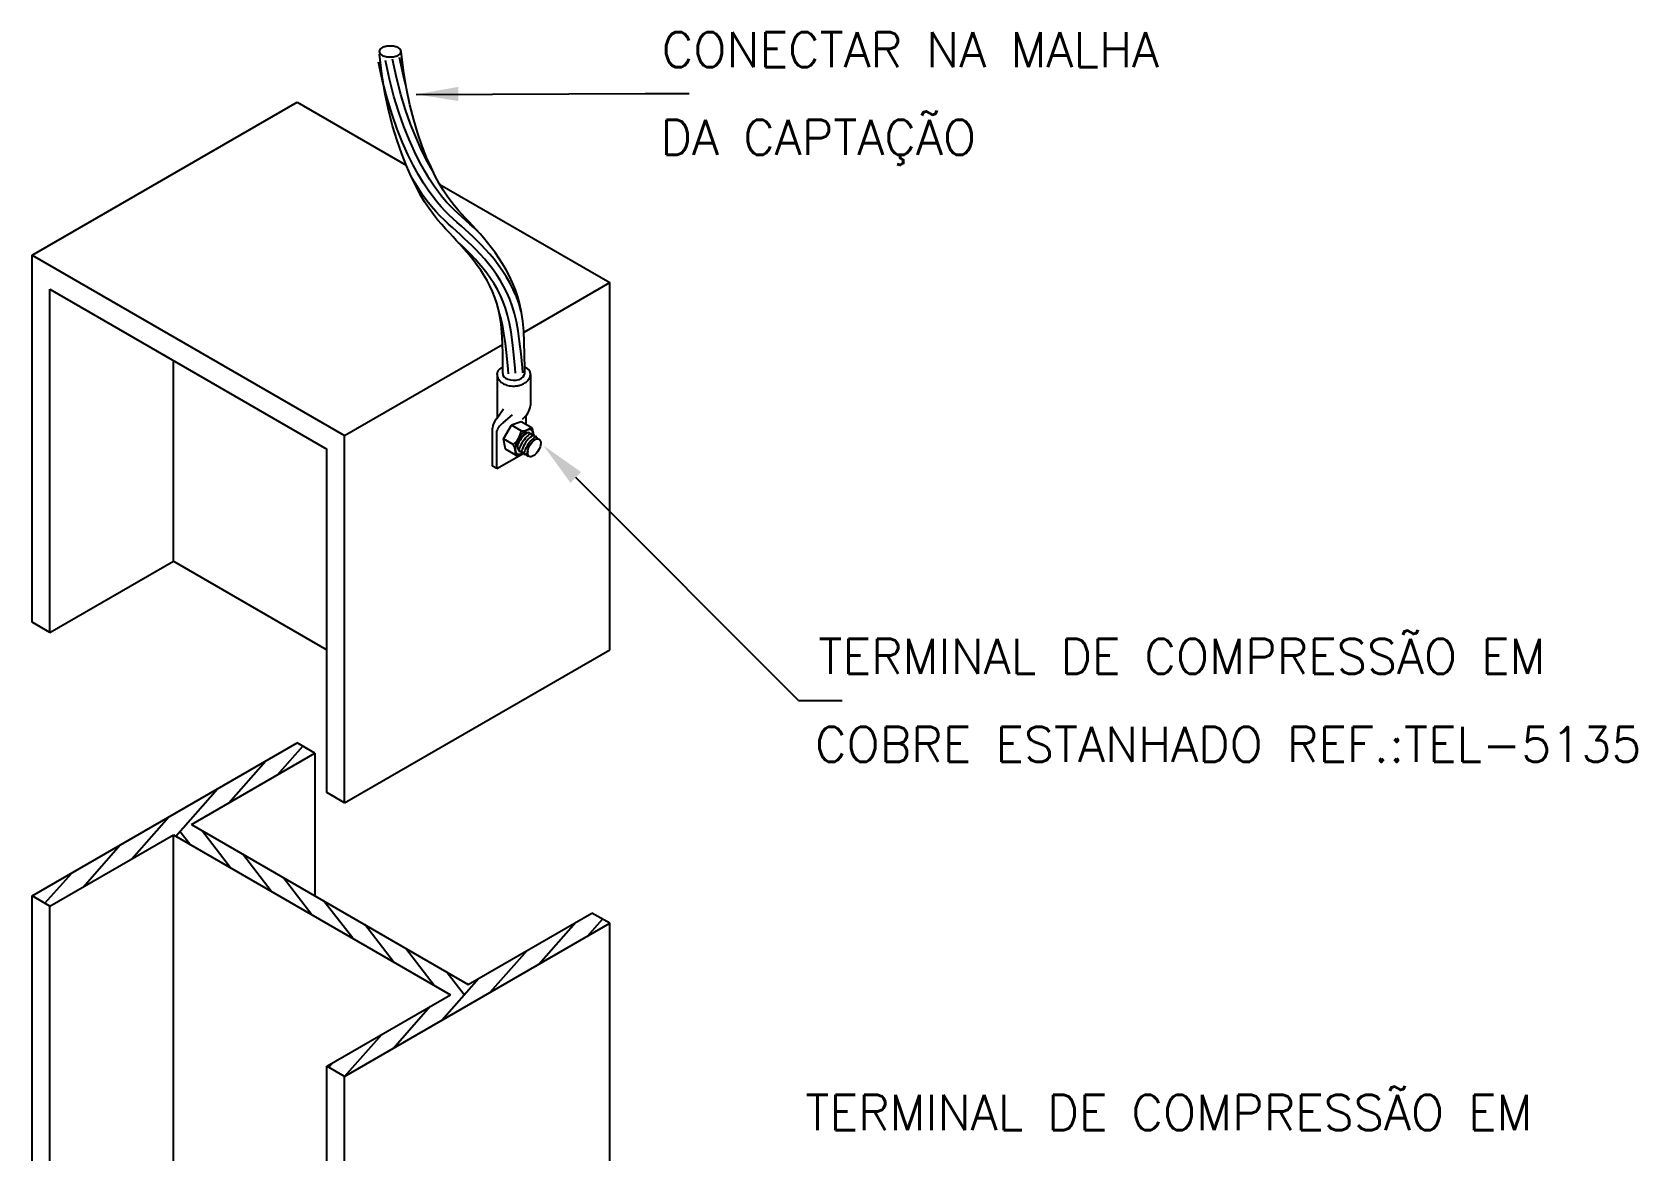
# Model space of a CAD drawing. Header units: millimetres. Extents: x -5504.7 to -5489.7, y -4787.7 to -4768.6.
# Drawn here: x -5502.82 to -5493.66, y -4775 to -4768.62 of the extents above; entities that cross this region are included whole.
import ezdxf

# ---------------------------------------------------------------- set-up
doc = ezdxf.new("R2010")
doc.units = ezdxf.units.MM
doc.header["$LTSCALE"] = 10
doc.layers.add('Termotécnica', color=7, linetype='Continuous')
doc.styles.add('r80', font='romans.shx')

msp = doc.modelspace()

# ---------------------------------------------------------------- linework, layer by layer
at = {"layer": 'Termotécnica', "color": 2, "ltscale": 12.5}
for p, q in [((-5500.6294, -4768.9711), (-5499.3216, -4768.9658)), ((-5499.3216, -4768.9658), (-5499.0716, -4768.9658))]:
    msp.add_line(p, q, dxfattribs=at)
at = {"layer": 'Termotécnica', "color": 2}
for p, q in [((-5502.8197, -4769.8882), (-5501.3076, -4769.0152)), ((-5501.3076, -4769.0152), (-5500.6857, -4769.3742)), ((-5500.4936, -4769.4851), (-5499.5246, -4770.0445)), ((-5502.8197, -4769.8882), (-5501.0367, -4770.9176)), ((-5502.8197, -4771.9821), (-5502.8197, -4769.8882)), ((-5502.7179, -4770.0827), (-5501.1385, -4770.9945)), ((-5502.7179, -4772.0409), (-5502.7179, -4770.0827)), ((-5500.0129, -4770.3265), (-5499.5246, -4770.0445)), ((-5499.5246, -4772.1385), (-5499.5246, -4770.0445)), ((-5501.0367, -4770.9176), (-5500.1364, -4770.3978)), ((-5502.0127, -4771.6338), (-5502.0127, -4770.4898)), ((-5500.1674, -4770.5684), (-5500.1674, -4770.8182)), ((-5499.9759, -4770.5684), (-5499.9759, -4770.7449)), ((-5501.0367, -4773.0115), (-5501.0367, -4770.9176)), ((-5500.1306, -4770.9364), (-5500.0854, -4770.8581)), ((-5500.0288, -4770.8385), (-5500.0854, -4770.8581)), ((-5500.0298, -4770.8904), (-5500.0854, -4770.8581)), ((-5499.9693, -4770.8728), (-5500.0288, -4770.8385)), ((-5499.9842, -4770.901), (-5499.9858, -4770.9132)), ((-5499.9692, -4770.9084), (-5499.9709, -4770.9218)), ((-5499.9579, -4770.9154), (-5499.9649, -4770.879)), ((-5499.9543, -4770.917), (-5499.956, -4770.9304)), ((-5501.1385, -4772.9527), (-5501.1385, -4770.9945)), ((-5500.1193, -4770.9952), (-5500.1306, -4770.9364)), ((-5500.0753, -4770.9684), (-5500.1306, -4770.9364)), ((-5500.0598, -4771.0296), (-5500.1193, -4770.9952)), ((-5500.0474, -4770.9966), (-5500.041, -4770.993)), ((-5500.0395, -4771.0091), (-5500.0261, -4771.0016)), ((-5500.0246, -4771.0177), (-5500.0112, -4771.0102)), ((-5499.9394, -4770.9256), (-5499.9408, -4770.9363)), ((-5500.0123, -4771.0164), (-5500.0523, -4771.0303)), ((-5500.0097, -4771.0263), (-5499.9963, -4771.0188)), ((-5499.9948, -4771.0349), (-5499.9882, -4771.0312)), ((-5502.7179, -4772.0409), (-5502.0127, -4771.6338)), ((-5502.0127, -4771.6338), (-5501.1385, -4772.1385)), ((-5502.7179, -4772.0409), (-5502.8197, -4771.9821)), ((-5501.0367, -4773.0115), (-5499.5246, -4772.1385)), ((-5502.8197, -4773.5427), (-5501.3076, -4772.6697)), ((-5501.9109, -4773.1356), (-5501.2058, -4772.7284)), ((-5501.2058, -4772.7284), (-5501.3076, -4772.6697)), ((-5501.2058, -4772.7284), (-5501.3076, -4772.6697)), ((-5501.2058, -4772.7284), (-5501.2058, -4773.5427)), ((-5501.0367, -4773.0115), (-5501.1385, -4772.9527)), ((-5502.7179, -4773.6015), (-5502.0127, -4773.1943)), ((-5502.0127, -4776.2402), (-5502.0127, -4773.1943)), ((-5502.0127, -4773.1943), (-5500.4334, -4774.1062)), ((-5501.9109, -4773.1356), (-5500.3316, -4774.0474)), ((-5502.7179, -4773.6015), (-5502.8197, -4773.5427)), ((-5502.8197, -4776.7061), (-5502.8197, -4773.5427)), ((-5502.7179, -4776.6474), (-5502.7179, -4773.6015)), ((-5500.3316, -4774.0474), (-5499.6265, -4773.6403)), ((-5499.5246, -4773.6991), (-5499.6265, -4773.6403)), ((-5501.0367, -4774.5721), (-5499.5246, -4773.6991)), ((-5499.5246, -4776.8625), (-5499.5246, -4773.6991)), ((-5501.1385, -4774.5133), (-5500.4334, -4774.1062)), ((-5501.0367, -4774.5721), (-5501.1385, -4774.5133)), ((-5501.1385, -4777.5592), (-5501.1385, -4774.5133)), ((-5501.0367, -4777.7355), (-5501.0367, -4774.572))]:
    msp.add_line(p, q, dxfattribs=at)
at = {"layer": 'Termotécnica', "color": 2, "ltscale": 1.6}
for p, q in [((-5500.1685, -4770.82), (-5500.1313, -4770.7641)), ((-5500.1296, -4770.8431), (-5500.0791, -4770.7989)), ((-5500.0017, -4770.8541), (-5500.0017, -4770.803)), ((-5500.1935, -4771.0909), (-5500.1935, -4770.8747)), ((-5500.1679, -4771.1057), (-5500.1679, -4770.8895)), ((-5500.1679, -4771.1057), (-5500.1935, -4771.0909)), ((-5500.1679, -4771.1057), (-5500.0148, -4771.0173)), ((-5498.4476, -4772.4288), (-5499.7179, -4771.1562)), ((-5498.4476, -4772.4288), (-5498.1976, -4772.4288))]:
    msp.add_line(p, q, dxfattribs=at)
at = {"layer": 'Termotécnica', "color": 3}
msp.add_line((-5499.9552, -4770.9295), (-5499.9556, -4770.9274), dxfattribs=at)
at = {"layer": 'Termotécnica', "color": 1}
for p, q in [((-5501.4204, -4772.8524), (-5501.2755, -4772.6882)), ((-5501.4204, -4772.8524), (-5501.2755, -4772.6882)), ((-5501.6974, -4773.0123), (-5501.4857, -4772.7725)), ((-5501.6974, -4773.0123), (-5501.4857, -4772.7725)), ((-5502.0003, -4773.2015), (-5501.7627, -4772.9324)), ((-5501.6974, -4773.0123), (-5501.6864, -4772.9998)), ((-5501.6974, -4773.0123), (-5501.6864, -4772.9998)), ((-5502.2514, -4773.3321), (-5502.0397, -4773.0923)), ((-5501.9204, -4773.2476), (-5501.9767, -4773.1748)), ((-5501.688, -4773.3818), (-5501.8522, -4773.1695)), ((-5502.5283, -4773.492), (-5502.3167, -4773.2523)), ((-5501.4555, -4773.516), (-5501.6197, -4773.3037)), ((-5502.7463, -4773.585), (-5502.5937, -4773.4122)), ((-5501.2231, -4773.6503), (-5501.3872, -4773.4379)), ((-5500.9906, -4773.7845), (-5501.1548, -4773.5721)), ((-5500.7582, -4773.9187), (-5500.9223, -4773.7063)), ((-5499.9289, -4773.9325), (-5499.7173, -4773.6927)), ((-5499.6519, -4773.7725), (-5499.566, -4773.6752)), ((-5500.5257, -4774.0529), (-5500.6899, -4773.8405)), ((-5500.2059, -4774.0924), (-5499.9942, -4773.8526)), ((-5500.4829, -4774.2523), (-5500.2712, -4774.0125)), ((-5500.3549, -4774.1073), (-5500.4574, -4773.9747)), ((-5500.7599, -4774.4122), (-5500.5482, -4774.1724)), ((-5501.0368, -4774.572), (-5500.8252, -4774.3324)), ((-5501.1267, -4774.5201), (-5501.1022, -4774.4923))]:
    msp.add_line(p, q, dxfattribs=at)
at = {"layer": 'Termotécnica', "color": 3, "ltscale": 1.6}
msp.add_lwpolyline([(-5500.7145, -4768.7264, 0.174532), (-5500.7183, -4768.7158, 0.104234), (-5500.7328, -4768.7043, 0.065017), (-5500.7517, -4768.6978, 0.051167), (-5500.777, -4768.6952, 0.051167), (-5500.8023, -4768.6978, 0.065017), (-5500.8212, -4768.7043, 0.104234), (-5500.8356, -4768.7158, 0.174532), (-5500.8395, -4768.7264, 0.174532), (-5500.8356, -4768.737, 0.104234), (-5500.8212, -4768.7486, 0.065017), (-5500.8023, -4768.7551, 0.051167), (-5500.777, -4768.7577, 0.051167), (-5500.7517, -4768.7551, 0.065017), (-5500.7328, -4768.7486, 0.104234), (-5500.7183, -4768.737, 0.174532)], format="xyb", close=True, dxfattribs=at)
for points in [[(-5500.0095, -4770.5634), (-5500.0093, -4770.5362), (-5500.0099, -4770.4549), (-5500.0118, -4770.3836), (-5500.0153, -4770.3207), (-5500.0205, -4770.265), (-5500.0276, -4770.2149), (-5500.0368, -4770.1692), (-5500.0483, -4770.1263), (-5500.0622, -4770.0853), (-5500.0782, -4770.0458), (-5500.096, -4770.0079), (-5500.1153, -4769.9717), (-5500.1357, -4769.9372), (-5500.1568, -4769.9045), (-5500.1784, -4769.8735), (-5500.2002, -4769.8444), (-5500.2217, -4769.817), (-5500.243, -4769.7913), (-5500.2641, -4769.7669), (-5500.2851, -4769.7435), (-5500.306, -4769.7207), (-5500.3268, -4769.6984), (-5500.3476, -4769.6762), (-5500.3683, -4769.6539), (-5500.389, -4769.6309), (-5500.4098, -4769.6067), (-5500.4309, -4769.5803), (-5500.4523, -4769.5509), (-5500.4742, -4769.5177), (-5500.4967, -4769.4799), (-5500.5199, -4769.4366), (-5500.5439, -4769.3869), (-5500.5687, -4769.3302), (-5500.5939, -4769.2663), (-5500.6186, -4769.195), (-5500.6424, -4769.1164), (-5500.6645, -4769.0303), (-5500.6843, -4768.9366), (-5500.7012, -4768.8354), (-5500.7145, -4768.7264)], [(-5500.134, -4770.563), (-5500.1348, -4770.4571), (-5500.1367, -4770.3887), (-5500.1399, -4770.33), (-5500.1446, -4770.2796), (-5500.1508, -4770.2361), (-5500.1585, -4770.1977), (-5500.168, -4770.1626), (-5500.1794, -4770.1288), (-5500.1927, -4770.0959), (-5500.2078, -4770.0639), (-5500.2243, -4770.0328), (-5500.242, -4770.0029), (-5500.2606, -4769.9741), (-5500.2798, -4769.9466), (-5500.2993, -4769.9204), (-5500.3188, -4769.8956), (-5500.3383, -4769.8721), (-5500.3579, -4769.8495), (-5500.3777, -4769.8274), (-5500.3977, -4769.8056), (-5500.4182, -4769.7837), (-5500.4391, -4769.7613), (-5500.4605, -4769.7382), (-5500.4827, -4769.7135), (-5500.506, -4769.6864), (-5500.5302, -4769.6561), (-5500.555, -4769.6222), (-5500.5801, -4769.5841), (-5500.6055, -4769.5413), (-5500.6313, -4769.4933), (-5500.6574, -4769.4392), (-5500.6841, -4769.3781), (-5500.711, -4769.3096), (-5500.7375, -4769.2336), (-5500.7627, -4769.15), (-5500.7862, -4769.0587), (-5500.8071, -4768.9598), (-5500.8249, -4768.8532), (-5500.8385, -4768.7416)]]:
    msp.add_lwpolyline(points, dxfattribs=at)
at = {"layer": 'Termotécnica', "color": 1, "ltscale": 1.6}
for points in [[(-5500.0288, -4770.2093), (-5500.0418, -4770.1649), (-5500.057, -4770.1232), (-5500.0744, -4770.0835), (-5500.0938, -4770.0456), (-5500.1149, -4770.0094), (-5500.1372, -4769.975), (-5500.1605, -4769.9424), (-5500.1844, -4769.9116), (-5500.2087, -4769.8827), (-5500.2328, -4769.8555), (-5500.2566, -4769.8302), (-5500.2801, -4769.8064), (-5500.3033, -4769.7839), (-5500.3263, -4769.7624), (-5500.3491, -4769.7416), (-5500.3717, -4769.7212), (-5500.3943, -4769.7009), (-5500.4169, -4769.6804), (-5500.4395, -4769.6594), (-5500.4624, -4769.637), (-5500.4857, -4769.6126), (-5500.5096, -4769.5852), (-5500.5343, -4769.554), (-5500.56, -4769.5183), (-5500.5869, -4769.4772), (-5500.6151, -4769.4298), (-5500.6448, -4769.3755), (-5500.6754, -4769.3139), (-5500.7063, -4769.2451), (-5500.7368, -4769.1688), (-5500.7664, -4769.085), (-5500.7943, -4768.9934), (-5500.8199, -4768.8941), (-5500.8427, -4768.7867)], [(-5500.2754, -4769.7543), (-5500.2986, -4769.7326), (-5500.3217, -4769.7115), (-5500.3445, -4769.6909), (-5500.367, -4769.6707), (-5500.3894, -4769.6504), (-5500.4115, -4769.6299), (-5500.4335, -4769.6084), (-5500.4556, -4769.5852), (-5500.4783, -4769.5592), (-5500.5018, -4769.5295), (-5500.5264, -4769.4953), (-5500.5524, -4769.4556), (-5500.5798, -4769.4096), (-5500.6087, -4769.3566), (-5500.6386, -4769.2966), (-5500.6688, -4769.2292), (-5500.6987, -4769.1545), (-5500.7277, -4769.0723), (-5500.7551, -4768.9824), (-5500.7803, -4768.8847), (-5500.8029, -4768.7783)], [(-5500.5352, -4769.405), (-5500.5444, -4769.3894), (-5500.5726, -4769.3378), (-5500.6018, -4769.2792), (-5500.6314, -4769.2133), (-5500.6606, -4769.1402), (-5500.689, -4769.0596), (-5500.7159, -4768.9714), (-5500.7407, -4768.8754), (-5500.7631, -4768.7698)], [(-5500.687, -4768.9205), (-5500.7011, -4768.8661), (-5500.7232, -4768.7614)], [(-5500.0207, -4770.5585), (-5500.0229, -4770.5317), (-5500.0305, -4770.4515), (-5500.0386, -4770.3815), (-5500.0473, -4770.3205), (-5500.0571, -4770.2671), (-5500.068, -4770.22), (-5500.0805, -4770.1776), (-5500.0948, -4770.1384), (-5500.1112, -4770.101), (-5500.1295, -4770.0651), (-5500.1495, -4770.0307), (-5500.1708, -4769.9979), (-5500.1931, -4769.9667), (-5500.2161, -4769.9372), (-5500.2395, -4769.9092), (-5500.2628, -4769.883), (-5500.2859, -4769.8584), (-5500.3088, -4769.8353), (-5500.3314, -4769.8134), (-5500.3539, -4769.7923), (-5500.3764, -4769.7717), (-5500.3989, -4769.7514), (-5500.4216, -4769.7311), (-5500.4444, -4769.7104), (-5500.4676, -4769.6888), (-5500.4914, -4769.6656), (-5500.5158, -4769.64), (-5500.5409, -4769.6112), (-5500.5668, -4769.5786), (-5500.5936, -4769.5413), (-5500.6214, -4769.4987), (-5500.6505, -4769.45), (-5500.6616, -4769.4297)], [(-5500.0613, -4770.5618), (-5500.0635, -4770.5352), (-5500.071, -4770.4557), (-5500.0789, -4770.3867), (-5500.0875, -4770.3271), (-5500.0969, -4770.2754), (-5500.1074, -4770.2304), (-5500.1192, -4770.1903), (-5500.1326, -4770.1535), (-5500.148, -4770.1184), (-5500.1653, -4770.0846), (-5500.1842, -4770.0521), (-5500.2045, -4770.0209), (-5500.2258, -4769.9911), (-5500.2478, -4769.9627), (-5500.2703, -4769.9358), (-5500.2929, -4769.9105), (-5500.3152, -4769.8867), (-5500.3374, -4769.8643), (-5500.3595, -4769.8429), (-5500.3816, -4769.8222), (-5500.3874, -4769.8169)], [(-5500.1019, -4770.5651), (-5500.104, -4770.5388), (-5500.1115, -4770.46), (-5500.1193, -4770.392), (-5500.1277, -4770.3336), (-5500.1368, -4770.2837), (-5500.1468, -4770.2407), (-5500.1566, -4770.2072)]]:
    msp.add_lwpolyline(points, dxfattribs=at)
at = {"layer": 'Termotécnica', "color": 2}
for centre, radius, start, end in [((-5500.1282, -4770.5708), 0.041, 98.5392, 159.64852), ((-5500.0178, -4770.5695), 0.0422, 10.01278, 77.80772), ((-5500.092, -4770.728), 0.1173, 306.16718, 351.75836), ((-5500.1496, -4770.8732), 0.1207, 307.99693, 352.0248), ((-5500.0225, -4770.8205), 0.0699, 263.81075, 314.50098), ((-5499.9738, -4770.8807), 0.00905, 10.88457, 60), ((-5500.1319, -4771.0097), 0.0701, 345.58178, 36.10648), ((-5500.0553, -4771.0217), 0.00905, 240, 289.11647)]:
    msp.add_arc(centre, radius, start, end, dxfattribs=at)
at = {"layer": 'Termotécnica', "color": 2, "ltscale": 1.6}
for centre, start, end in [((-5500.1151, -4770.8774), 132.95325, 178.04345), ((-5500.0929, -4770.9125), 117.87277, 162.96298)]:
    msp.add_arc(centre, 0.0784, start, end, dxfattribs=at)
msp.add_ellipse((-5500.0719, -4770.5653), major_axis=(-0.0624, -0.0019), ratio=0.579595, start_param=6.165399, end_param=9.424778, dxfattribs=at)
at = {"layer": 'Termotécnica', "color": 2}
for major_axis, start_param, end_param in [((-0.0393, -0.0681), -3.871922, 0.848217), ((-0.0295, -0.0511), 2.861531, 6.228609)]:
    msp.add_ellipse((-5500.0113, -4770.9531), major_axis=major_axis, ratio=0.500279, start_param=start_param, end_param=end_param, dxfattribs=at)
at = {"layer": 'Termotécnica', "color": 1}
for centre, major_axis, ratio, start_param, end_param in [((-5500.0192, -4770.9497), (-0.0352, -0.0508), 0.279135, 3.653434, 5.169979), ((-5500.0042, -4770.9589), (-0.0353, -0.0508), 0.281547, 3.158868, 6.283185), ((-5499.9893, -4770.967), (-0.0353, -0.0508), 0.281547, 3.158868, 6.283185), ((-5499.9744, -4770.9756), (-0.0353, -0.0508), 0.281547, 3.158868, 6.283185), ((-5499.9597, -4770.9846), (0.0352, 0.0508), 0.279135, 2.20721, 3.141593)]:
    msp.add_ellipse(centre, major_axis=major_axis, ratio=ratio, start_param=start_param, end_param=end_param, dxfattribs=at)
at = {"layer": 'Termotécnica', "color": 2}
msp.add_ellipse((-5499.9551, -4770.9867), major_axis=(-0.0284, -0.0491), ratio=0.500279, dxfattribs=at)
at = {"layer": 'Termotécnica', "color": 2, "ltscale": 1.6}
msp.add_open_spline([(-5500.1667, -4770.5574), (-5500.1671, -4770.5602), (-5500.1677, -4770.5659), (-5500.1671, -4770.5745), (-5500.1652, -4770.5828), (-5500.1621, -4770.5908), (-5500.1577, -4770.5983), (-5500.152, -4770.6055), (-5500.1449, -4770.6123), (-5500.1362, -4770.6187), (-5500.1255, -4770.6245), (-5500.1125, -4770.6295), (-5500.0967, -4770.6332), (-5500.0773, -4770.6352), (-5500.0569, -4770.6342), (-5500.0381, -4770.6303), (-5500.0231, -4770.6251), (-5500.0109, -4770.6189), (-5500.0011, -4770.6121), (-5499.9932, -4770.6049), (-5499.987, -4770.5973), (-5499.9823, -4770.5895), (-5499.9789, -4770.5814), (-5499.9771, -4770.574), (-5499.9763, -4770.5677), (-5499.9763, -4770.5641), (-5499.9763, -4770.5623)], degree=3, knots=[6.165399, 6.165399, 6.165399, 6.165399, 6.25737, 6.349341, 6.441312, 6.533283, 6.631551, 6.73767, 6.855349, 6.988358, 7.139882, 7.312727, 7.511118, 7.744299, 8.028723, 8.257074, 8.452484, 8.622545, 8.771168, 8.901233, 9.016324, 9.120515, 9.21761, 9.310805, 9.367792, 9.424778, 9.424778, 9.424778, 9.424778], dxfattribs=at)
at = {"layer": 'Termotécnica', "color": 2, "ltscale": 12.5}
msp.add_solid([(-5500.3888, -4768.9284), (-5500.388, -4769.0087), (-5500.6294, -4768.9711)], dxfattribs=at)
at = {"layer": 'Termotécnica', "color": 2, "ltscale": 1.6}
msp.add_solid([(-5499.6875, -4771.1255), (-5499.7482, -4771.1869), (-5499.9022, -4770.9742)], dxfattribs=at)

# ---------------------------------------------------------------- texts
at = {"layer": 'Termotécnica', "color": 2, "ltscale": 12.5, "style": 'r80'}
for s, p in [('CONECTAR NA MALHA', (-5499.2272, -4768.8158)), ('DA CAPTAÇÃO', (-5499.2345, -4769.3159))]:
    msp.add_text(s, height=0.2, dxfattribs=at).set_placement(p)
at = {"layer": 'Termotécnica', "color": 2, "ltscale": 1.6, "style": 'r80'}
for s, p in [('TERMINAL DE COMPRESSÃO EM', (-5498.3336, -4772.2769)), ('COBRE ESTANHADO REF.:TEL-5135', (-5498.3529, -4772.7789)), ('TERMINAL DE COMPRESSÃO EM', (-5498.4079, -4774.8781))]:
    msp.add_text(s, height=0.2, dxfattribs=at).set_placement(p)

doc.saveas('drawing.dxf')
